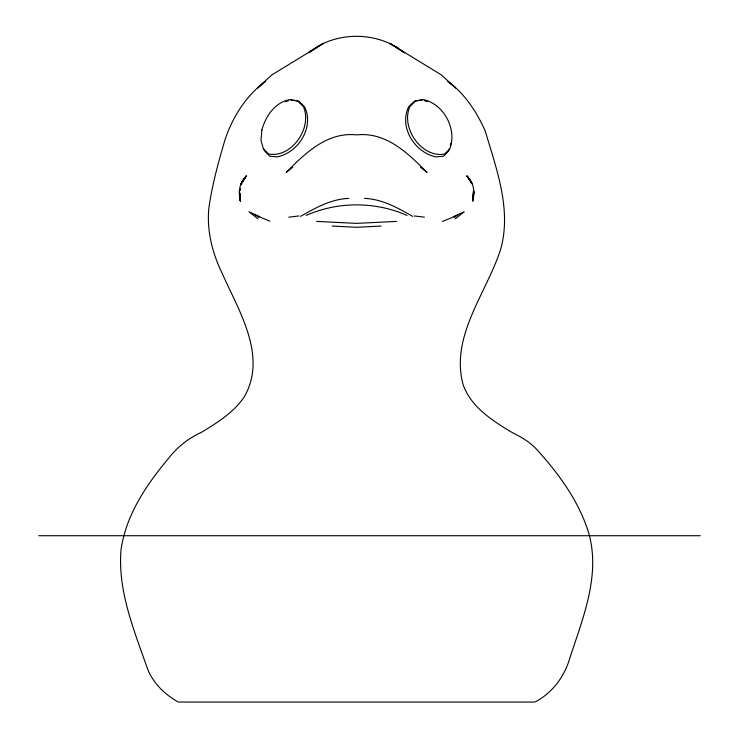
<?xml version="1.0" encoding="UTF-8"?>
<svg xmlns="http://www.w3.org/2000/svg" width="739" height="739" viewBox="0 0 739 739"><rect width="100%" height="100%" fill="white"/><g stroke="black" fill="none" stroke-linecap="round" stroke-linejoin="round"><path stroke-width="1.11" d="M473.025 195.225L472.942 200.832L473.81 191.678L472.72 200.86C475.288 192.103 473.717 182.755 467.15 176.233L471.353 182.588L466.845 175.753L471.103 182.228M240.129 190.736L240.628 188.611M241.625 184.353L242.124 182.228L246.383 175.753L241.865 182.588L246.078 176.233C239.51 182.755 237.94 192.103 240.498 200.86L239.418 191.678L240.424 200.832L240.129 194.218M450.31 145.287L450.882 143.283M449.192 149.139L448.665 150.968L443.446 156.243L435.927 156.89C414.81 152.557 398.838 127.348 408.565 106.896L414.422 101.151L423.539 99.626C443.936 104.06 457.293 129.464 449.829 148.862L444.555 154.045C421.285 158.22 400.362 127.265 409.942 106.471L415.595 100.957M240.757 183.956L245.551 176.972M455.242 218.836L464.24 211.788L453.423 216.675M454.448 217.321L458.337 214.606M292.709 167.226L286.205 172.427C305.207 153.222 327.118 131.718 356.614 134.886C386.109 131.718 408.011 153.232 427.022 172.427L420.519 167.226M535.452 701.773C552.883 692.535 564.892 675.889 570.157 657.054C583.071 617.545 600.567 575.367 588.826 533.401C579.173 501.596 559.118 474.207 537.068 449.82C530.112 442.051 521.087 436.961 511.896 432.38C492.451 420.63 471.482 407.503 463.251 385.139C449.737 336.245 486.668 293.235 500.774 248.932C511.684 209.183 496.432 169.009 485.264 131.117C476.766 111.986 464.905 93.733 447.751 81.308L455.621 87.932L441.266 74.851L389.684 43.287L404.547 52.848L395.208 46.539L398.358 48.395C372.16 31.02 332.947 32.313 308.671 52.848L323.543 43.287L271.961 74.851L257.597 87.932L265.467 81.308C245.865 95.913 232.138 117.63 224.721 140.733C218.199 163.005 211.982 185.489 208.823 208.527C206.754 230.503 212.158 252.202 221.534 271.98C238.226 310.02 268.035 355.736 244.156 397.046C233.469 412.658 217.192 422.736 201.331 432.38C188.334 438.273 177.055 447.271 168.326 458.623C146.211 484.978 125.916 515.148 121.002 549.927C117.658 590.867 133.916 629.905 147.163 667.825C152.594 682.642 164.289 694.06 177.766 701.773M453.617 216.869L442.356 221.488M300.561 216.388C315.507 207.835 331.109 199.114 348.762 198.366M306.205 215.409C337.908 201.368 375.32 201.368 407.023 215.409M285.725 101.668L288.626 100.67M416.528 100.79L422.329 99.894M288.792 217.174L299.064 215.936M381.148 226.051L356.614 227.298L332.079 226.051M396.575 221.414L356.614 223.372L316.643 221.414M38.742 535.72L700.258 535.72M178.552 702.05L534.676 702.05M414.154 215.936L424.435 217.174M364.466 198.366C382.118 199.114 397.721 207.835 412.667 216.388M290.889 99.894L298.805 101.151L304.653 106.896C314.38 127.348 298.417 152.557 277.301 156.89L269.781 156.243L264.562 150.968L264.035 149.139M269.883 221.201L259.611 216.869M424.602 100.67L427.493 101.668M257.985 218.836L248.988 211.788L259.805 216.675M254.89 214.606L258.77 217.321M467.667 176.972L472.47 183.956M240.101 194.228L240.286 200.832L240.175 194.098M473.459 191.225L472.849 200.805L473.459 191.225M261.874 130.009L260.978 140.456L263.398 148.862L268.663 154.045C291.933 158.22 312.865 127.265 303.286 106.471L297.632 100.957L289.679 99.626C274.908 102.305 265.55 116.365 261.874 130.009M240.424 200.832L239.981 194.431L240.369 200.805"/></g></svg>
